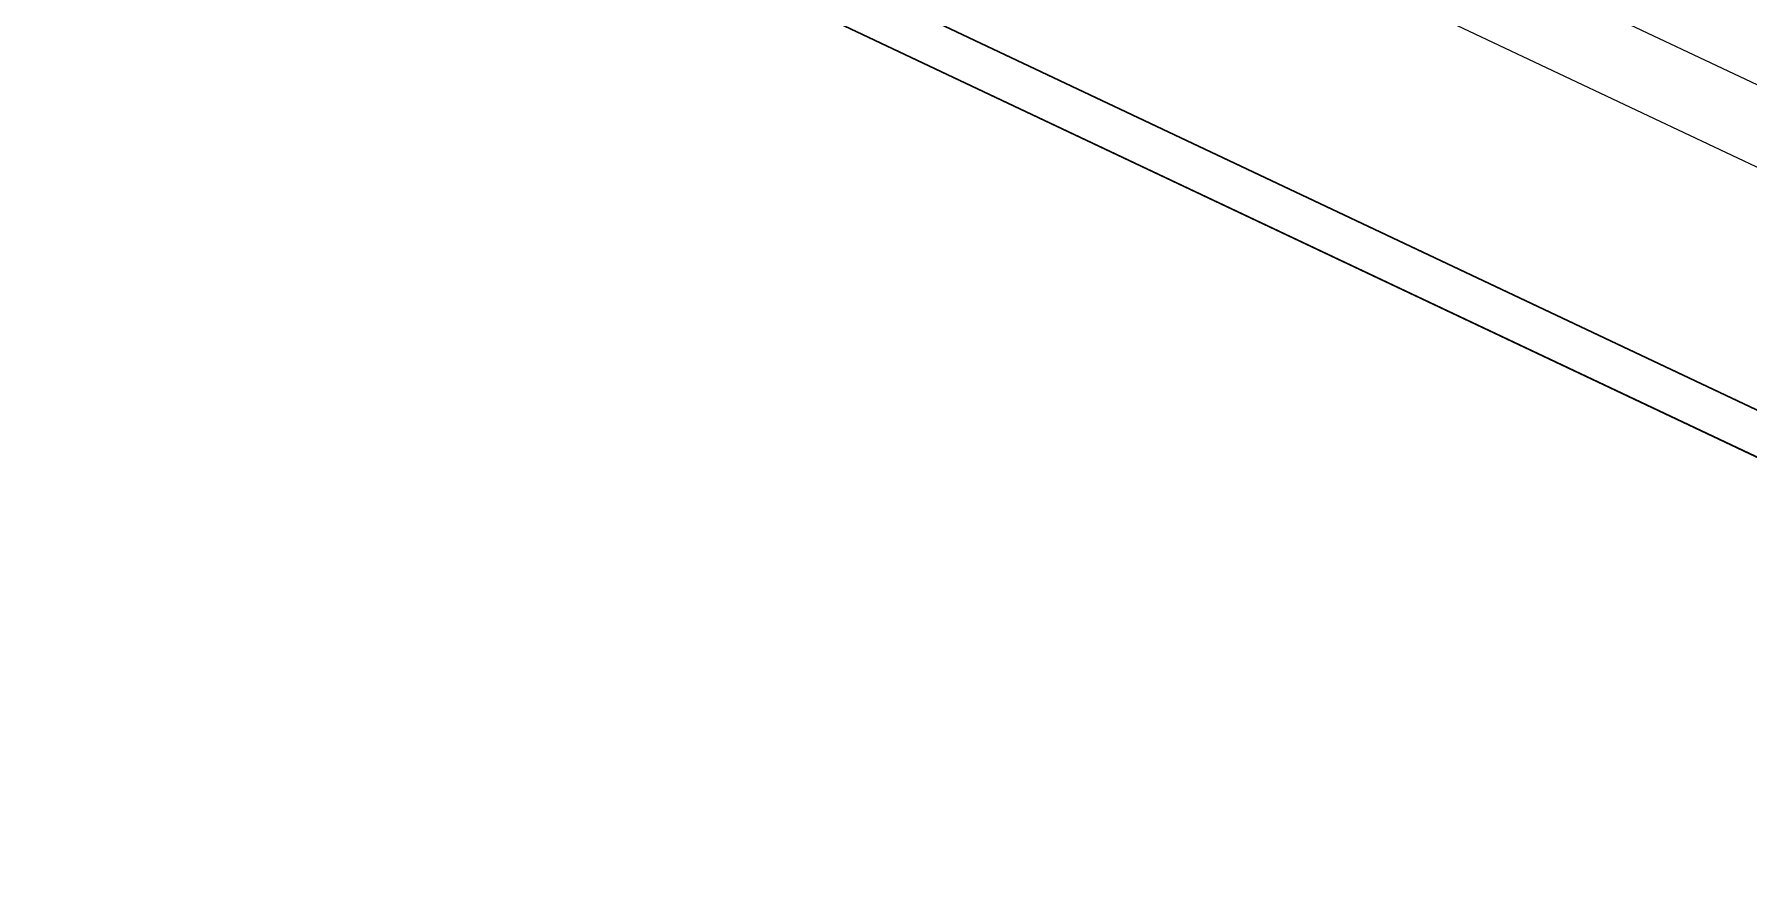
# Model space of a CAD drawing. Header units: inches. Extents: x 27328 to 52026, y -4075 to 4147.
# Drawn here: x 28681 to 31355, y -1801 to -498 of the extents above; entities that cross this region are included whole.
import ezdxf

# ---------------------------------------------------------------- set-up
doc = ezdxf.new("R2010")
doc.units = ezdxf.units.IN
doc.header["$MEASUREMENT"] = 0
for name, color, linetype, lineweight in [('C-TOPO', 7, 'Continuous', 9), ('EOP-EX', 125, 'Continuous', 9), ('G-ANNO-SYMB', 111, 'Continuous', 9)]:
    doc.layers.add(name, color=color, linetype=linetype, lineweight=lineweight)

msp = doc.modelspace()

# ---------------------------------------------------------------- linework, layer by layer
at = {"layer": 'C-TOPO'}
for p, q in [((32725.1, -1799.8), (27328.4, 752.6)), ((28928.5, 68.9), (31404.5, -1102.1))]:
    msp.add_line(p, q, dxfattribs=at)
at = {"layer": 'C-TOPO', "lineweight": 25}
msp.add_line((31404.6, -1101.6), (28929.6, 69), dxfattribs=at)
at = {"layer": 'EOP-EX'}
msp.add_line((33098.6, -1524.1), (27700.7, 1028.9), dxfattribs=at)
at = {"layer": 'G-ANNO-SYMB'}
for p, q in [((27327.8, 1334.3), (32725.7, -1218.7)), ((32725.7, -1800.7), (27327.8, 752.2))]:
    msp.add_line(p, q, dxfattribs=at)

doc.saveas('drawing.dxf')
